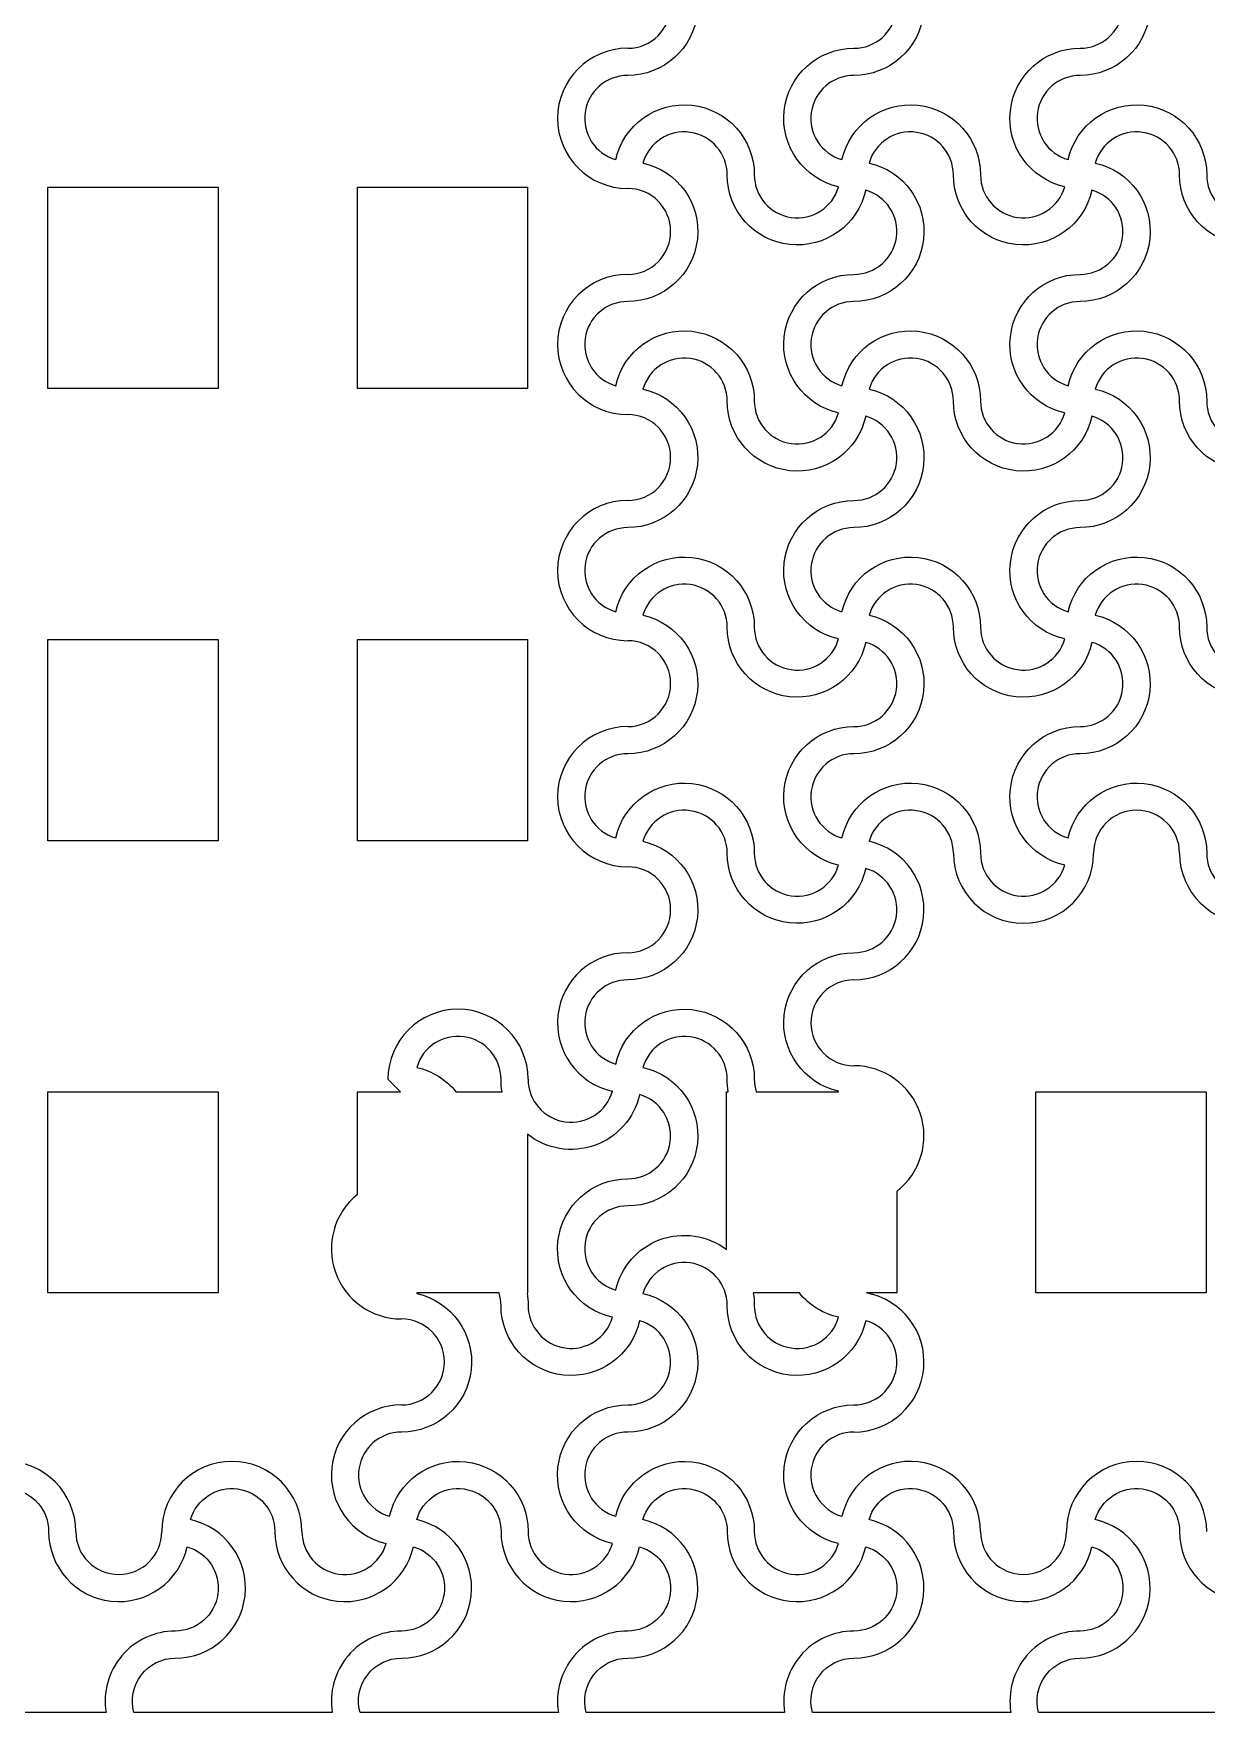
# Model space of a CAD drawing. Header units: millimetres. Extents: x 24 to 345, y 12 to 201.
# Drawn here: x 62.945 to 65.019, y 35.174 to 38.144 of the extents above; entities that cross this region are included whole.
import ezdxf

# ---------------------------------------------------------------- set-up
doc = ezdxf.new("R2010")
doc.units = ezdxf.units.MM
doc.header["$MEASUREMENT"] = 0
doc.layers.add('5th metal (rf+ground)', color=240, linetype='Continuous')

msp = doc.modelspace()

# ---------------------------------------------------------------- linework, layer by layer
at = {"layer": '5th metal (rf+ground)'}
msp.add_line((63.5713, 36.29421), (63.5933, 36.27221), dxfattribs=at)
msp.add_line((63.5713, 36.29421), (63.5933, 36.27221), dxfattribs=at)
msp.add_line((63.5713, 36.29421), (63.5933, 36.27221), dxfattribs=at)
msp.add_line((63.5713, 36.29421), (63.5933, 36.27221), dxfattribs=at)
for points in [[(64.41633, 38.26724, -0.8959788), (64.1713, 38.29421, 0.8687853), (64.02227, 38.31524, -0.8959788), (63.9953, 38.07021, 0.8687853), (63.97427, 37.92118, -0.8959788), (64.2193, 37.89421, 0.8687853), (64.36833, 37.87318, -0.8959788), (64.3953, 38.11821, 0.8687853)], [(64.41633, 38.26724, -0.8959788), (64.1713, 38.29421, 0.8687853), (64.02227, 38.31524, -0.8959788), (63.9953, 38.07021, 0.8687853), (63.97427, 37.92118, -0.8959788), (64.2193, 37.89421, 0.8687853), (64.36833, 37.87318, -0.8959788), (64.3953, 38.11821, 0.8687853)], [(64.41633, 38.26724, -0.8959788), (64.1713, 38.29421, 0.8687853), (64.02227, 38.31524, -0.8959788), (63.9953, 38.07021, 0.8687853), (63.97427, 37.92118, -0.8959788), (64.2193, 37.89421, 0.8687853), (64.36833, 37.87318, -0.8959788), (64.3953, 38.11821, 0.8687853)], [(64.41633, 38.26724, -0.8959788), (64.1713, 38.29421, 0.8687853), (64.02227, 38.31524, -0.8959788), (63.9953, 38.07021, 0.8687853), (63.97427, 37.92118, -0.8959788), (64.2193, 37.89421, 0.8687853), (64.36833, 37.87318, -0.8959788), (64.3953, 38.11821, 0.8687853)], [(64.81633, 38.26724, -0.8959788), (64.5713, 38.29421, 0.8687853), (64.42227, 38.31524, -0.8959788), (64.3953, 38.07021, 0.8687853), (64.37427, 37.92118, -0.8959788), (64.6193, 37.89421, 0.8687853), (64.76833, 37.87318, -0.8959788), (64.7953, 38.11821, 0.8687853)], [(64.81633, 38.26724, -0.8959788), (64.5713, 38.29421, 0.8687853), (64.42227, 38.31524, -0.8959788), (64.3953, 38.07021, 0.8687853), (64.37427, 37.92118, -0.8959788), (64.6193, 37.89421, 0.8687853), (64.76833, 37.87318, -0.8959788), (64.7953, 38.11821, 0.8687853)], [(64.81633, 38.26724, -0.8959788), (64.5713, 38.29421, 0.8687853), (64.42227, 38.31524, -0.8959788), (64.3953, 38.07021, 0.8687853), (64.37427, 37.92118, -0.8959788), (64.6193, 37.89421, 0.8687853), (64.76833, 37.87318, -0.8959788), (64.7953, 38.11821, 0.8687853)], [(64.81633, 38.26724, -0.8959788), (64.5713, 38.29421, 0.8687853), (64.42227, 38.31524, -0.8959788), (64.3953, 38.07021, 0.8687853), (64.37427, 37.92118, -0.8959788), (64.6193, 37.89421, 0.8687853), (64.76833, 37.87318, -0.8959788), (64.7953, 38.11821, 0.8687853)], [(65.21633, 38.26724, -0.8959788), (64.9713, 38.29421, 0.8687853), (64.82227, 38.31524, -0.8959788), (64.7953, 38.07021, 0.8687853), (64.77427, 37.92118, -0.8959788), (65.0193, 37.89421, 0.8687853), (65.16833, 37.87318, -0.8959788), (65.1953, 38.11821, 0.8687853)], [(65.21633, 38.26724, -0.8959788), (64.9713, 38.29421, 0.8687853), (64.82227, 38.31524, -0.8959788), (64.7953, 38.07021, 0.8687853), (64.77427, 37.92118, -0.8959788), (65.0193, 37.89421, 0.8687853), (65.16833, 37.87318, -0.8959788), (65.1953, 38.11821, 0.8687853)], [(65.21633, 38.26724, -0.8959788), (64.9713, 38.29421, 0.8687853), (64.82227, 38.31524, -0.8959788), (64.7953, 38.07021, 0.8687853), (64.77427, 37.92118, -0.8959788), (65.0193, 37.89421, 0.8687853), (65.16833, 37.87318, -0.8959788), (65.1953, 38.11821, 0.8687853)], [(65.21633, 38.26724, -0.8959788), (64.9713, 38.29421, 0.8687853), (64.82227, 38.31524, -0.8959788), (64.7953, 38.07021, 0.8687853), (64.77427, 37.92118, -0.8959788), (65.0193, 37.89421, 0.8687853), (65.16833, 37.87318, -0.8959788), (65.1953, 38.11821, 0.8687853)], [(64.41633, 37.86724, -0.8959788), (64.1713, 37.89421, 0.8687853), (64.02227, 37.91524, -0.8959788), (63.9953, 37.67021, 0.8687853), (63.97427, 37.52118, -0.8959788), (64.2193, 37.49421, 0.8687853), (64.36833, 37.47318, -0.8959788), (64.3953, 37.71821, 0.8687853)], [(64.41633, 37.86724, -0.8959788), (64.1713, 37.89421, 0.8687853), (64.02227, 37.91524, -0.8959788), (63.9953, 37.67021, 0.8687853), (63.97427, 37.52118, -0.8959788), (64.2193, 37.49421, 0.8687853), (64.36833, 37.47318, -0.8959788), (64.3953, 37.71821, 0.8687853)], [(64.41633, 37.86724, -0.8959788), (64.1713, 37.89421, 0.8687853), (64.02227, 37.91524, -0.8959788), (63.9953, 37.67021, 0.8687853), (63.97427, 37.52118, -0.8959788), (64.2193, 37.49421, 0.8687853), (64.36833, 37.47318, -0.8959788), (64.3953, 37.71821, 0.8687853)], [(64.41633, 37.86724, -0.8959788), (64.1713, 37.89421, 0.8687853), (64.02227, 37.91524, -0.8959788), (63.9953, 37.67021, 0.8687853), (63.97427, 37.52118, -0.8959788), (64.2193, 37.49421, 0.8687853), (64.36833, 37.47318, -0.8959788), (64.3953, 37.71821, 0.8687853)], [(64.81633, 37.86724, -0.8959788), (64.5713, 37.89421, 0.8687853), (64.42227, 37.91524, -0.8959788), (64.3953, 37.67021, 0.8687853), (64.37427, 37.52118, -0.8959788), (64.6193, 37.49421, 0.8687853), (64.76833, 37.47318, -0.8959788), (64.7953, 37.71821, 0.8687853)], [(64.81633, 37.86724, -0.8959788), (64.5713, 37.89421, 0.8687853), (64.42227, 37.91524, -0.8959788), (64.3953, 37.67021, 0.8687853), (64.37427, 37.52118, -0.8959788), (64.6193, 37.49421, 0.8687853), (64.76833, 37.47318, -0.8959788), (64.7953, 37.71821, 0.8687853)], [(64.81633, 37.86724, -0.8959788), (64.5713, 37.89421, 0.8687853), (64.42227, 37.91524, -0.8959788), (64.3953, 37.67021, 0.8687853), (64.37427, 37.52118, -0.8959788), (64.6193, 37.49421, 0.8687853), (64.76833, 37.47318, -0.8959788), (64.7953, 37.71821, 0.8687853)], [(64.81633, 37.86724, -0.8959788), (64.5713, 37.89421, 0.8687853), (64.42227, 37.91524, -0.8959788), (64.3953, 37.67021, 0.8687853), (64.37427, 37.52118, -0.8959788), (64.6193, 37.49421, 0.8687853), (64.76833, 37.47318, -0.8959788), (64.7953, 37.71821, 0.8687853)], [(65.21633, 37.86724, -0.8959788), (64.9713, 37.89421, 0.8687853), (64.82227, 37.91524, -0.8959788), (64.7953, 37.67021, 0.8687853), (64.77427, 37.52118, -0.8959788), (65.0193, 37.49421, 0.8687853), (65.16833, 37.47318, -0.8959788), (65.1953, 37.71821, 0.8687853)], [(65.21633, 37.86724, -0.8959788), (64.9713, 37.89421, 0.8687853), (64.82227, 37.91524, -0.8959788), (64.7953, 37.67021, 0.8687853), (64.77427, 37.52118, -0.8959788), (65.0193, 37.49421, 0.8687853), (65.16833, 37.47318, -0.8959788), (65.1953, 37.71821, 0.8687853)], [(65.21633, 37.86724, -0.8959788), (64.9713, 37.89421, 0.8687853), (64.82227, 37.91524, -0.8959788), (64.7953, 37.67021, 0.8687853), (64.77427, 37.52118, -0.8959788), (65.0193, 37.49421, 0.8687853), (65.16833, 37.47318, -0.8959788), (65.1953, 37.71821, 0.8687853)], [(65.21633, 37.86724, -0.8959788), (64.9713, 37.89421, 0.8687853), (64.82227, 37.91524, -0.8959788), (64.7953, 37.67021, 0.8687853), (64.77427, 37.52118, -0.8959788), (65.0193, 37.49421, 0.8687853), (65.16833, 37.47318, -0.8959788), (65.1953, 37.71821, 0.8687853)], [(64.41633, 37.46724, -0.8959788), (64.1713, 37.49421, 0.8687853), (64.02227, 37.51524, -0.8959788), (63.9953, 37.27021, 0.8687853), (63.97427, 37.12118, -0.8959788), (64.2193, 37.09421, 0.8687853), (64.36833, 37.07318, -0.8959788), (64.3953, 37.31821, 0.8687853)], [(64.41633, 37.46724, -0.8959788), (64.1713, 37.49421, 0.8687853), (64.02227, 37.51524, -0.8959788), (63.9953, 37.27021, 0.8687853), (63.97427, 37.12118, -0.8959788), (64.2193, 37.09421, 0.8687853), (64.36833, 37.07318, -0.8959788), (64.3953, 37.31821, 0.8687853)], [(64.41633, 37.46724, -0.8959788), (64.1713, 37.49421, 0.8687853), (64.02227, 37.51524, -0.8959788), (63.9953, 37.27021, 0.8687853), (63.97427, 37.12118, -0.8959788), (64.2193, 37.09421, 0.8687853), (64.36833, 37.07318, -0.8959788), (64.3953, 37.31821, 0.8687853)], [(64.41633, 37.46724, -0.8959788), (64.1713, 37.49421, 0.8687853), (64.02227, 37.51524, -0.8959788), (63.9953, 37.27021, 0.8687853), (63.97427, 37.12118, -0.8959788), (64.2193, 37.09421, 0.8687853), (64.36833, 37.07318, -0.8959788), (64.3953, 37.31821, 0.8687853)], [(64.81633, 37.46724, -0.8959788), (64.5713, 37.49421, 0.8687853), (64.42227, 37.51524, -0.8959788), (64.3953, 37.27021, 0.8687853), (64.37427, 37.12118, -0.8959788), (64.6193, 37.09421, 0.8687853), (64.76833, 37.07318, -0.8959788), (64.7953, 37.31821, 0.8687853)], [(64.81633, 37.46724, -0.8959788), (64.5713, 37.49421, 0.8687853), (64.42227, 37.51524, -0.8959788), (64.3953, 37.27021, 0.8687853), (64.37427, 37.12118, -0.8959788), (64.6193, 37.09421, 0.8687853), (64.76833, 37.07318, -0.8959788), (64.7953, 37.31821, 0.8687853)], [(64.81633, 37.46724, -0.8959788), (64.5713, 37.49421, 0.8687853), (64.42227, 37.51524, -0.8959788), (64.3953, 37.27021, 0.8687853), (64.37427, 37.12118, -0.8959788), (64.6193, 37.09421, 0.8687853), (64.76833, 37.07318, -0.8959788), (64.7953, 37.31821, 0.8687853)], [(64.81633, 37.46724, -0.8959788), (64.5713, 37.49421, 0.8687853), (64.42227, 37.51524, -0.8959788), (64.3953, 37.27021, 0.8687853), (64.37427, 37.12118, -0.8959788), (64.6193, 37.09421, 0.8687853), (64.76833, 37.07318, -0.8959788), (64.7953, 37.31821, 0.8687853)], [(65.21633, 37.46724, -0.8959788), (64.9713, 37.49421, 0.8687853), (64.82227, 37.51524, -0.8959788), (64.7953, 37.27021, 0.8687853), (64.77427, 37.12118, -0.8959788), (65.0193, 37.09421, 0.8687853), (65.16833, 37.07318, -0.8959788), (65.1953, 37.31821, 0.8687853)], [(65.21633, 37.46724, -0.8959788), (64.9713, 37.49421, 0.8687853), (64.82227, 37.51524, -0.8959788), (64.7953, 37.27021, 0.8687853), (64.77427, 37.12118, -0.8959788), (65.0193, 37.09421, 0.8687853), (65.16833, 37.07318, -0.8959788), (65.1953, 37.31821, 0.8687853)], [(65.21633, 37.46724, -0.8959788), (64.9713, 37.49421, 0.8687853), (64.82227, 37.51524, -0.8959788), (64.7953, 37.27021, 0.8687853), (64.77427, 37.12118, -0.8959788), (65.0193, 37.09421, 0.8687853), (65.16833, 37.07318, -0.8959788), (65.1953, 37.31821, 0.8687853)], [(65.21633, 37.46724, -0.8959788), (64.9713, 37.49421, 0.8687853), (64.82227, 37.51524, -0.8959788), (64.7953, 37.27021, 0.8687853), (64.77427, 37.12118, -0.8959788), (65.0193, 37.09421, 0.8687853), (65.16833, 37.07318, -0.8959788), (65.1953, 37.31821, 0.8687853)], [(64.41633, 37.06724, -0.8959788), (64.1713, 37.09421, 0.8687853), (64.02227, 37.11524, -0.8959788), (63.9953, 36.87021, 0.8687853), (63.97427, 36.72118, -0.8959788), (64.2193, 36.69421, 0.8687853), (64.36833, 36.67318, -0.8959788), (64.3953, 36.91821, 0.8687853)], [(64.41633, 37.06724, -0.8959788), (64.1713, 37.09421, 0.8687853), (64.02227, 37.11524, -0.8959788), (63.9953, 36.87021, 0.8687853), (63.97427, 36.72118, -0.8959788), (64.2193, 36.69421, 0.8687853), (64.36833, 36.67318, -0.8959788), (64.3953, 36.91821, 0.8687853)], [(64.41633, 37.06724, -0.8959788), (64.1713, 37.09421, 0.8687853), (64.02227, 37.11524, -0.8959788), (63.9953, 36.87021, 0.8687853), (63.97427, 36.72118, -0.8959788), (64.2193, 36.69421, 0.8687853), (64.36833, 36.67318, -0.8959788), (64.3953, 36.91821, 0.8687853)], [(64.41633, 37.06724, -0.8959788), (64.1713, 37.09421, 0.8687853), (64.02227, 37.11524, -0.8959788), (63.9953, 36.87021, 0.8687853), (63.97427, 36.72118, -0.8959788), (64.2193, 36.69421, 0.8687853), (64.36833, 36.67318, -0.8959788), (64.3953, 36.91821, 0.8687853)], [(64.81633, 37.06724, -0.8959788), (64.5713, 37.09421, 0.8687853), (64.42227, 37.11524, -0.8959788), (64.3953, 36.87021, 0.8687853), (64.37427, 36.72118, -0.8959788), (64.6193, 36.69421, 0.8687853), (64.76833, 36.67318, -0.8959788), (64.7953, 36.91821, 0.8687853)], [(64.81633, 37.06724, -0.8959788), (64.5713, 37.09421, 0.8687853), (64.42227, 37.11524, -0.8959788), (64.3953, 36.87021, 0.8687853), (64.37427, 36.72118, -0.8959788), (64.6193, 36.69421, 0.8687853), (64.76833, 36.67318, -0.8959788), (64.7953, 36.91821, 0.8687853)], [(64.81633, 37.06724, -0.8959788), (64.5713, 37.09421, 0.8687853), (64.42227, 37.11524, -0.8959788), (64.3953, 36.87021, 0.8687853), (64.37427, 36.72118, -0.8959788), (64.6193, 36.69421, 0.8687853), (64.76833, 36.67318, -0.8959788), (64.7953, 36.91821, 0.8687853)], [(64.81633, 37.06724, -0.8959788), (64.5713, 37.09421, 0.8687853), (64.42227, 37.11524, -0.8959788), (64.3953, 36.87021, 0.8687853), (64.37427, 36.72118, -0.8959788), (64.6193, 36.69421, 0.8687853), (64.76833, 36.67318, -0.8959788), (64.7953, 36.91821, 0.8687853)], [(65.21633, 37.06724, -0.8959788), (64.9713, 37.09421, 0.8687853), (64.82227, 37.11524, -0.8959788), (64.7953, 36.87021, 0.8687853), (64.77427, 36.72118, -0.8959788), (65.0193, 36.69421, 0.8687853), (65.16833, 36.67318, -0.8959788), (65.1953, 36.91821, 0.8687853)], [(65.21633, 37.06724, -0.8959788), (64.9713, 37.09421, 0.8687853), (64.82227, 37.11524, -0.8959788), (64.7953, 36.87021, 0.8687853), (64.77427, 36.72118, -0.8959788), (65.0193, 36.69421, 0.8687853), (65.16833, 36.67318, -0.8959788), (65.1953, 36.91821, 0.8687853)], [(65.21633, 37.06724, -0.8959788), (64.9713, 37.09421, 0.8687853), (64.82227, 37.11524, -0.8959788), (64.7953, 36.87021, 0.8687853), (64.77427, 36.72118, -0.8959788), (65.0193, 36.69421, 0.8687853), (65.16833, 36.67318, -0.8959788), (65.1953, 36.91821, 0.8687853)], [(65.21633, 37.06724, -0.8959788), (64.9713, 37.09421, 0.8687853), (64.82227, 37.11524, -0.8959788), (64.7953, 36.87021, 0.8687853), (64.77427, 36.72118, -0.8959788), (65.0193, 36.69421, 0.8687853), (65.16833, 36.67318, -0.8959788), (65.1953, 36.91821, 0.8687853)], [(64.41633, 35.86724, -0.8959788), (64.1713, 35.89421, 0.8687853), (64.02227, 35.91524, -0.8959788), (63.9953, 35.67021, 0.8687853), (63.97427, 35.52118, -0.8959788), (64.2193, 35.49421, 0.8687853), (64.36833, 35.47318, -0.8959788), (64.3953, 35.71821, 0.8687853)], [(64.41633, 35.86724, -0.8959788), (64.1713, 35.89421, 0.8687853), (64.02227, 35.91524, -0.8959788), (63.9953, 35.67021, 0.8687853), (63.97427, 35.52118, -0.8959788), (64.2193, 35.49421, 0.8687853), (64.36833, 35.47318, -0.8959788), (64.3953, 35.71821, 0.8687853)], [(64.41633, 35.86724, -0.8959788), (64.1713, 35.89421, 0.8687853), (64.02227, 35.91524, -0.8959788), (63.9953, 35.67021, 0.8687853), (63.97427, 35.52118, -0.8959788), (64.2193, 35.49421, 0.8687853), (64.36833, 35.47318, -0.8959788), (64.3953, 35.71821, 0.8687853)], [(64.41633, 35.86724, -0.8959788), (64.1713, 35.89421, 0.8687853), (64.02227, 35.91524, -0.8959788), (63.9953, 35.67021, 0.8687853), (63.97427, 35.52118, -0.8959788), (64.2193, 35.49421, 0.8687853), (64.36833, 35.47318, -0.8959788), (64.3953, 35.71821, 0.8687853)], [(63.1953, 35.31821, 0.4624981), (63.07292, 35.17421), (62.72198, 35.17421, -0.4945431), (62.7953, 35.27021, 0.8959788), (62.82227, 35.51524, -0.8687853), (62.9713, 35.49421, 0.8959788), (63.21633, 35.46724, -0.8687853)], [(63.1953, 35.31821, 0.4624981), (63.07292, 35.17421), (62.72198, 35.17421, -0.4945431), (62.7953, 35.27021, 0.8959788), (62.82227, 35.51524, -0.8687853), (62.9713, 35.49421, 0.8959788), (63.21633, 35.46724, -0.8687853)], [(63.1953, 35.31821, 0.4624981), (63.07292, 35.17421), (62.72198, 35.17421, -0.4945431), (62.7953, 35.27021, 0.8959788), (62.82227, 35.51524, -0.8687853), (62.9713, 35.49421, 0.8959788), (63.21633, 35.46724, -0.8687853)], [(63.1953, 35.31821, 0.4624981), (63.07292, 35.17421), (62.72198, 35.17421, -0.4945431), (62.7953, 35.27021, 0.8959788), (62.82227, 35.51524, -0.8687853), (62.9713, 35.49421, 0.8959788), (63.21633, 35.46724, -0.8687853)], [(63.5953, 35.31821, 0.4624981), (63.47292, 35.17421), (63.12198, 35.17421, -0.4945431), (63.1953, 35.27021, 0.8959788), (63.22227, 35.51524, -0.8687853), (63.3713, 35.49421, 0.8959788), (63.61633, 35.46724, -0.8687853)], [(63.5953, 35.31821, 0.4624981), (63.47292, 35.17421), (63.12198, 35.17421, -0.4945431), (63.1953, 35.27021, 0.8959788), (63.22227, 35.51524, -0.8687853), (63.3713, 35.49421, 0.8959788), (63.61633, 35.46724, -0.8687853)], [(63.5953, 35.31821, 0.4624981), (63.47292, 35.17421), (63.12198, 35.17421, -0.4945431), (63.1953, 35.27021, 0.8959788), (63.22227, 35.51524, -0.8687853), (63.3713, 35.49421, 0.8959788), (63.61633, 35.46724, -0.8687853)], [(63.5953, 35.31821, 0.4624981), (63.47292, 35.17421), (63.12198, 35.17421, -0.4945431), (63.1953, 35.27021, 0.8959788), (63.22227, 35.51524, -0.8687853), (63.3713, 35.49421, 0.8959788), (63.61633, 35.46724, -0.8687853)], [(63.9953, 35.31821, 0.4624981), (63.87292, 35.17421), (63.52198, 35.17421, -0.4945431), (63.5953, 35.27021, 0.8959788), (63.62227, 35.51524, -0.8687853), (63.7713, 35.49421, 0.8959788), (64.01633, 35.46724, -0.8687853)], [(63.9953, 35.31821, 0.4624981), (63.87292, 35.17421), (63.52198, 35.17421, -0.4945431), (63.5953, 35.27021, 0.8959788), (63.62227, 35.51524, -0.8687853), (63.7713, 35.49421, 0.8959788), (64.01633, 35.46724, -0.8687853)], [(63.9953, 35.31821, 0.4624981), (63.87292, 35.17421), (63.52198, 35.17421, -0.4945431), (63.5953, 35.27021, 0.8959788), (63.62227, 35.51524, -0.8687853), (63.7713, 35.49421, 0.8959788), (64.01633, 35.46724, -0.8687853)], [(63.9953, 35.31821, 0.4624981), (63.87292, 35.17421), (63.52198, 35.17421, -0.4945431), (63.5953, 35.27021, 0.8959788), (63.62227, 35.51524, -0.8687853), (63.7713, 35.49421, 0.8959788), (64.01633, 35.46724, -0.8687853)], [(64.3953, 35.31821, 0.4624981), (64.27292, 35.17421), (63.92198, 35.17421, -0.4945431), (63.9953, 35.27021, 0.8959788), (64.02227, 35.51524, -0.8687853), (64.1713, 35.49421, 0.8959788), (64.41633, 35.46724, -0.8687853)], [(64.3953, 35.31821, 0.4624981), (64.27292, 35.17421), (63.92198, 35.17421, -0.4945431), (63.9953, 35.27021, 0.8959788), (64.02227, 35.51524, -0.8687853), (64.1713, 35.49421, 0.8959788), (64.41633, 35.46724, -0.8687853)], [(64.3953, 35.31821, 0.4624981), (64.27292, 35.17421), (63.92198, 35.17421, -0.4945431), (63.9953, 35.27021, 0.8959788), (64.02227, 35.51524, -0.8687853), (64.1713, 35.49421, 0.8959788), (64.41633, 35.46724, -0.8687853)], [(64.3953, 35.31821, 0.4624981), (64.27292, 35.17421), (63.92198, 35.17421, -0.4945431), (63.9953, 35.27021, 0.8959788), (64.02227, 35.51524, -0.8687853), (64.1713, 35.49421, 0.8959788), (64.41633, 35.46724, -0.8687853)], [(64.7953, 35.31821, 0.4624981), (64.67292, 35.17421), (64.32198, 35.17421, -0.4945431), (64.3953, 35.27021, 0.8959788), (64.42227, 35.51524, -0.8687853), (64.5713, 35.49421, 0.8959788), (64.81633, 35.46724, -0.8687853)], [(64.7953, 35.31821, 0.4624981), (64.67292, 35.17421), (64.32198, 35.17421, -0.4945431), (64.3953, 35.27021, 0.8959788), (64.42227, 35.51524, -0.8687853), (64.5713, 35.49421, 0.8959788), (64.81633, 35.46724, -0.8687853)], [(64.7953, 35.31821, 0.4624981), (64.67292, 35.17421), (64.32198, 35.17421, -0.4945431), (64.3953, 35.27021, 0.8959788), (64.42227, 35.51524, -0.8687853), (64.5713, 35.49421, 0.8959788), (64.81633, 35.46724, -0.8687853)], [(64.7953, 35.31821, 0.4624981), (64.67292, 35.17421), (64.32198, 35.17421, -0.4945431), (64.3953, 35.27021, 0.8959788), (64.42227, 35.51524, -0.8687853), (64.5713, 35.49421, 0.8959788), (64.81633, 35.46724, -0.8687853)], [(65.1953, 35.31821, 0.4624981), (65.07292, 35.17421), (64.72198, 35.17421, -0.4945431), (64.7953, 35.27021, 0.8959788), (64.82227, 35.51524, -0.8687853), (64.9713, 35.49421, 0.8959788), (65.21633, 35.46724, -0.8687853)], [(65.1953, 35.31821, 0.4624981), (65.07292, 35.17421), (64.72198, 35.17421, -0.4945431), (64.7953, 35.27021, 0.8959788), (64.82227, 35.51524, -0.8687853), (64.9713, 35.49421, 0.8959788), (65.21633, 35.46724, -0.8687853)], [(65.1953, 35.31821, 0.4624981), (65.07292, 35.17421), (64.72198, 35.17421, -0.4945431), (64.7953, 35.27021, 0.8959788), (64.82227, 35.51524, -0.8687853), (64.9713, 35.49421, 0.8959788), (65.21633, 35.46724, -0.8687853)], [(65.1953, 35.31821, 0.4624981), (65.07292, 35.17421), (64.72198, 35.17421, -0.4945431), (64.7953, 35.27021, 0.8959788), (64.82227, 35.51524, -0.8687853), (64.9713, 35.49421, 0.8959788), (65.21633, 35.46724, -0.8687853)]]:
    msp.add_lwpolyline(points, format="xyb", close=True, dxfattribs=at)
for points in [[(62.97005, 37.87221), (63.27105, 37.87221), (63.27105, 37.51621), (62.97005, 37.51621)], [(62.97005, 37.87221), (63.27105, 37.87221), (63.27105, 37.51621), (62.97005, 37.51621)], [(62.97005, 37.87221), (63.27105, 37.87221), (63.27105, 37.51621), (62.97005, 37.51621)], [(62.97005, 37.87221), (63.27105, 37.87221), (63.27105, 37.51621), (62.97005, 37.51621)], [(63.5173, 37.87221), (63.8183, 37.87221), (63.8183, 37.51621), (63.5173, 37.51621)], [(63.5173, 37.87221), (63.8183, 37.87221), (63.8183, 37.51621), (63.5173, 37.51621)], [(63.5173, 37.87221), (63.8183, 37.87221), (63.8183, 37.51621), (63.5173, 37.51621)], [(63.5173, 37.87221), (63.8183, 37.87221), (63.8183, 37.51621), (63.5173, 37.51621)], [(62.97005, 37.07221), (63.27105, 37.07221), (63.27105, 36.71621), (62.97005, 36.71621)], [(62.97005, 37.07221), (63.27105, 37.07221), (63.27105, 36.71621), (62.97005, 36.71621)], [(62.97005, 37.07221), (63.27105, 37.07221), (63.27105, 36.71621), (62.97005, 36.71621)], [(62.97005, 37.07221), (63.27105, 37.07221), (63.27105, 36.71621), (62.97005, 36.71621)], [(63.5173, 37.07221), (63.8183, 37.07221), (63.8183, 36.71621), (63.5173, 36.71621)], [(63.5173, 37.07221), (63.8183, 37.07221), (63.8183, 36.71621), (63.5173, 36.71621)], [(63.5173, 37.07221), (63.8183, 37.07221), (63.8183, 36.71621), (63.5173, 36.71621)], [(63.5173, 37.07221), (63.8183, 37.07221), (63.8183, 36.71621), (63.5173, 36.71621)], [(62.97005, 36.27221), (63.27105, 36.27221), (63.27105, 35.91621), (62.97005, 35.91621)], [(62.97005, 36.27221), (63.27105, 36.27221), (63.27105, 35.91621), (62.97005, 35.91621)], [(62.97005, 36.27221), (63.27105, 36.27221), (63.27105, 35.91621), (62.97005, 35.91621)], [(62.97005, 36.27221), (63.27105, 36.27221), (63.27105, 35.91621), (62.97005, 35.91621)], [(64.7173, 36.27221), (65.0183, 36.27221), (65.0183, 35.91621), (64.7173, 35.91621)], [(64.7173, 36.27221), (65.0183, 36.27221), (65.0183, 35.91621), (64.7173, 35.91621)], [(64.7173, 36.27221), (65.0183, 36.27221), (65.0183, 35.91621), (64.7173, 35.91621)], [(64.7173, 36.27221), (65.0183, 36.27221), (65.0183, 35.91621), (64.7173, 35.91621)]]:
    msp.add_lwpolyline(points, close=True, dxfattribs=at)
for points in [[(64.36804, 36.27221, 0.0033204), (64.36833, 36.27318, -0.8959788), (64.3953, 36.51821, 0.8687853), (64.41633, 36.66724, -0.8959788), (64.1713, 36.69421, 0.8687853), (64.02227, 36.71524, -0.8959788), (63.9953, 36.47021, 0.8687853), (63.97427, 36.32118, -0.8959788), (64.2193, 36.29421, 0.0735514), (64.22255, 36.27221, 0.0735514)], [(64.36804, 36.27221, 0.0033204), (64.36833, 36.27318, -0.8959788), (64.3953, 36.51821, 0.8687853), (64.41633, 36.66724, -0.8959788), (64.1713, 36.69421, 0.8687853), (64.02227, 36.71524, -0.8959788), (63.9953, 36.47021, 0.8687853), (63.97427, 36.32118, -0.8959788), (64.2193, 36.29421, 0.0735514), (64.22255, 36.27221, 0.0735514)], [(64.36804, 36.27221, 0.0033204), (64.36833, 36.27318, -0.8959788), (64.3953, 36.51821, 0.8687853), (64.41633, 36.66724, -0.8959788), (64.1713, 36.69421, 0.8687853), (64.02227, 36.71524, -0.8959788), (63.9953, 36.47021, 0.8687853), (63.97427, 36.32118, -0.8959788), (64.2193, 36.29421, 0.0735514), (64.22255, 36.27221, 0.0735514)], [(64.36804, 36.27221, 0.0033204), (64.36833, 36.27318, -0.8959788), (64.3953, 36.51821, 0.8687853), (64.41633, 36.66724, -0.8959788), (64.1713, 36.69421, 0.8687853), (64.02227, 36.71524, -0.8959788), (63.9953, 36.47021, 0.8687853), (63.97427, 36.32118, -0.8959788), (64.2193, 36.29421, 0.0735514), (64.22255, 36.27221, 0.0735514)], [(63.77327, 36.27221, -0.0446205), (63.7713, 36.29421, 0.8687853), (63.62227, 36.31524, -0.1694062), (63.69169, 36.27221)], [(63.77327, 36.27221, -0.0446205), (63.7713, 36.29421, 0.8687853), (63.62227, 36.31524, -0.1694062), (63.69169, 36.27221)], [(63.77327, 36.27221, -0.0446205), (63.7713, 36.29421, 0.8687853), (63.62227, 36.31524, -0.1694062), (63.69169, 36.27221)], [(63.77327, 36.27221, -0.0446205), (63.7713, 36.29421, 0.8687853), (63.62227, 36.31524, -0.1694062), (63.69169, 36.27221)], [(64.17327, 36.27221, -0.0446205), (64.1713, 36.29421, 0.8687853), (64.02227, 36.31524, -0.8959788), (63.9953, 36.07021, 0.8687853), (63.97427, 35.92118, -0.5458606), (64.17005, 35.99314, -0.5458606)], [(64.17327, 36.27221, -0.0446205), (64.1713, 36.29421, 0.8687853), (64.02227, 36.31524, -0.8959788), (63.9953, 36.07021, 0.8687853), (63.97427, 35.92118, -0.5458606), (64.17005, 35.99314, -0.5458606)], [(64.17327, 36.27221, -0.0446205), (64.1713, 36.29421, 0.8687853), (64.02227, 36.31524, -0.8959788), (63.9953, 36.07021, 0.8687853), (63.97427, 35.92118, -0.5458606), (64.17005, 35.99314, -0.5458606)], [(64.17327, 36.27221, -0.0446205), (64.1713, 36.29421, 0.8687853), (64.02227, 36.31524, -0.8959788), (63.9953, 36.07021, 0.8687853), (63.97427, 35.92118, -0.5458606), (64.17005, 35.99314, -0.5458606)], [(63.81733, 35.91621, -0.0446205), (63.8193, 35.89421, 0.8687853), (63.96833, 35.87318, -0.8959788), (63.9953, 36.11821, 0.8687853), (64.01633, 36.26724, -0.5533141), (63.8183, 36.19701)], [(63.81733, 35.91621, -0.0446205), (63.8193, 35.89421, 0.8687853), (63.96833, 35.87318, -0.8959788), (63.9953, 36.11821, 0.8687853), (64.01633, 36.26724, -0.5533141), (63.8183, 36.19701)], [(63.81733, 35.91621, -0.0446205), (63.8193, 35.89421, 0.8687853), (63.96833, 35.87318, -0.8959788), (63.9953, 36.11821, 0.8687853), (64.01633, 36.26724, -0.5533141), (63.8183, 36.19701)], [(63.81733, 35.91621, -0.0446205), (63.8193, 35.89421, 0.8687853), (63.96833, 35.87318, -0.8959788), (63.9953, 36.11821, 0.8687853), (64.01633, 36.26724, -0.5533141), (63.8183, 36.19701)], [(63.62255, 35.91621, 0.0033204), (63.62227, 35.91524, -0.8959788), (63.5953, 35.67021, 0.8687853), (63.57427, 35.52118, -0.8959788), (63.8193, 35.49421, 0.8687853), (63.96833, 35.47318, -0.8959788), (63.9953, 35.71821, 0.8687853), (64.01633, 35.86724, -0.8959788), (63.7713, 35.89421, 0.0735514), (63.76804, 35.91621)], [(63.62255, 35.91621, 0.0033204), (63.62227, 35.91524, -0.8959788), (63.5953, 35.67021, 0.8687853), (63.57427, 35.52118, -0.8959788), (63.8193, 35.49421, 0.8687853), (63.96833, 35.47318, -0.8959788), (63.9953, 35.71821, 0.8687853), (64.01633, 35.86724, -0.8959788), (63.7713, 35.89421, 0.0735514), (63.76804, 35.91621)], [(63.62255, 35.91621, 0.0033204), (63.62227, 35.91524, -0.8959788), (63.5953, 35.67021, 0.8687853), (63.57427, 35.52118, -0.8959788), (63.8193, 35.49421, 0.8687853), (63.96833, 35.47318, -0.8959788), (63.9953, 35.71821, 0.8687853), (64.01633, 35.86724, -0.8959788), (63.7713, 35.89421, 0.0735514), (63.76804, 35.91621)], [(63.62255, 35.91621, 0.0033204), (63.62227, 35.91524, -0.8959788), (63.5953, 35.67021, 0.8687853), (63.57427, 35.52118, -0.8959788), (63.8193, 35.49421, 0.8687853), (63.96833, 35.47318, -0.8959788), (63.9953, 35.71821, 0.8687853), (64.01633, 35.86724, -0.8959788), (63.7713, 35.89421, 0.0735514), (63.76804, 35.91621)], [(64.21733, 35.91621, -0.0446205), (64.2193, 35.89421, 0.8687853), (64.36833, 35.87318, -0.1694062), (64.2989, 35.91621, -0.1694062)], [(64.21733, 35.91621, -0.0446205), (64.2193, 35.89421, 0.8687853), (64.36833, 35.87318, -0.1694062), (64.2989, 35.91621, -0.1694062)], [(64.21733, 35.91621, -0.0446205), (64.2193, 35.89421, 0.8687853), (64.36833, 35.87318, -0.1694062), (64.2989, 35.91621, -0.1694062)], [(64.21733, 35.91621, -0.0446205), (64.2193, 35.89421, 0.8687853), (64.36833, 35.87318, -0.1694062), (64.2989, 35.91621, -0.1694062)]]:
    msp.add_lwpolyline(points, format="xyb", dxfattribs=at)
for points in [[(63.5173, 36.0906), (63.5173, 36.27221), (63.5933, 36.27221)], [(63.5173, 36.0906), (63.5173, 36.27221), (63.5933, 36.27221)], [(63.5173, 36.0906), (63.5173, 36.27221), (63.5933, 36.27221)], [(63.5173, 36.0906), (63.5173, 36.27221), (63.5933, 36.27221)], [(63.69169, 36.27221), (63.77327, 36.27221)], [(63.69169, 36.27221), (63.77327, 36.27221)], [(63.69169, 36.27221), (63.77327, 36.27221)], [(63.69169, 36.27221), (63.77327, 36.27221)], [(64.17005, 35.99314), (64.17005, 36.27221), (64.17327, 36.27221)], [(64.17005, 35.99314), (64.17005, 36.27221), (64.17327, 36.27221)], [(64.17005, 35.99314), (64.17005, 36.27221), (64.17327, 36.27221)], [(64.17005, 35.99314), (64.17005, 36.27221), (64.17327, 36.27221)], [(64.22255, 36.27221), (64.36804, 36.27221)], [(64.22255, 36.27221), (64.36804, 36.27221)], [(64.22255, 36.27221), (64.36804, 36.27221)], [(64.22255, 36.27221), (64.36804, 36.27221)], [(63.8183, 36.19701), (63.8183, 35.91621), (63.81733, 35.91621)], [(63.8183, 36.19701), (63.8183, 35.91621), (63.81733, 35.91621)], [(63.8183, 36.19701), (63.8183, 35.91621), (63.81733, 35.91621)], [(63.8183, 36.19701), (63.8183, 35.91621), (63.81733, 35.91621)], [(64.47105, 36.09604), (64.47105, 35.91621), (64.41748, 35.91621)], [(64.47105, 36.09604), (64.47105, 35.91621), (64.41748, 35.91621)], [(64.47105, 36.09604), (64.47105, 35.91621), (64.41748, 35.91621)], [(64.47105, 36.09604), (64.47105, 35.91621), (64.41748, 35.91621)], [(63.76804, 35.91621), (63.62255, 35.91621)], [(63.76804, 35.91621), (63.62255, 35.91621)], [(63.76804, 35.91621), (63.62255, 35.91621)], [(63.76804, 35.91621), (63.62255, 35.91621)], [(64.2989, 35.91621), (64.21733, 35.91621)], [(64.2989, 35.91621), (64.21733, 35.91621)], [(64.2989, 35.91621), (64.21733, 35.91621)], [(64.2989, 35.91621), (64.21733, 35.91621)]]:
    msp.add_lwpolyline(points, dxfattribs=at)
for centre, radius, start, end in [((63.9953, 38.19421), 0.076, 270, 90), ((63.9953, 38.19421), 0.076, 270, 90), ((63.9953, 38.19421), 0.076, 270, 90), ((63.9953, 38.19421), 0.076, 270, 90), ((63.9953, 37.99421), 0.124, 90, 270), ((63.9953, 37.99421), 0.124, 90, 270), ((63.9953, 37.99421), 0.124, 90, 270), ((63.9953, 37.99421), 0.124, 90, 270), ((63.9953, 37.79421), 0.076, 270, 90), ((63.9953, 37.79421), 0.076, 270, 90), ((63.9953, 37.79421), 0.076, 270, 90), ((63.9953, 37.79421), 0.076, 270, 90), ((63.9953, 37.59421), 0.124, 90, 270), ((63.9953, 37.59421), 0.124, 90, 270), ((63.9953, 37.59421), 0.124, 90, 270), ((63.9953, 37.59421), 0.124, 90, 270), ((63.9953, 37.39421), 0.076, 270, 90), ((63.9953, 37.39421), 0.076, 270, 90), ((63.9953, 37.39421), 0.076, 270, 90), ((63.9953, 37.39421), 0.076, 270, 90), ((63.9953, 37.19421), 0.124, 90, 270), ((63.9953, 37.19421), 0.124, 90, 270), ((63.9953, 37.19421), 0.124, 90, 270), ((63.9953, 37.19421), 0.124, 90, 270), ((63.9953, 36.99421), 0.076, 270, 90), ((63.9953, 36.99421), 0.076, 270, 90), ((63.9953, 36.99421), 0.076, 270, 90), ((63.9953, 36.99421), 0.076, 270, 90), ((63.9953, 36.79421), 0.124, 90, 270), ((63.9953, 36.79421), 0.124, 90, 270), ((63.9953, 36.79421), 0.124, 90, 270), ((63.9953, 36.79421), 0.124, 90, 270), ((64.4953, 36.69421), 0.076, 360, 163.93453), ((64.4953, 36.69421), 0.076, 360, 163.93453), ((64.4953, 36.69421), 0.076, 360, 163.93453), ((64.4953, 36.69421), 0.076, 360, 163.93453), ((64.8953, 36.69421), 0.076, 0, 180), ((64.8953, 36.69421), 0.076, 0, 180), ((64.8953, 36.69421), 0.076, 0, 180), ((64.8953, 36.69421), 0.076, 0, 180), ((64.3953, 36.59421), 0.124, 270, 77.43866), ((64.3953, 36.59421), 0.124, 270, 77.43866), ((64.3953, 36.59421), 0.124, 270, 77.43866), ((64.3953, 36.59421), 0.124, 270, 77.43866), ((64.6953, 36.69421), 0.124, 180, 0), ((64.6953, 36.69421), 0.124, 180, 0), ((64.6953, 36.69421), 0.124, 180, 0), ((64.6953, 36.69421), 0.124, 180, 0), ((65.0953, 36.69421), 0.124, 180, 0), ((65.0953, 36.69421), 0.124, 180, 0), ((65.0953, 36.69421), 0.124, 180, 0), ((65.0953, 36.69421), 0.124, 180, 0), ((63.9953, 36.59421), 0.076, 270, 90), ((63.9953, 36.59421), 0.076, 270, 90), ((63.9953, 36.59421), 0.076, 270, 90), ((63.9953, 36.59421), 0.076, 270, 90), ((63.9953, 36.39421), 0.124, 90, 257.43866), ((63.9953, 36.39421), 0.124, 90, 257.43866), ((63.9953, 36.39421), 0.124, 90, 257.43866), ((63.9953, 36.39421), 0.124, 90, 257.43866), ((64.3953, 36.39421), 0.076, 90, 270), ((64.3953, 36.39421), 0.076, 90, 270), ((64.3953, 36.39421), 0.076, 90, 270), ((64.3953, 36.39421), 0.076, 90, 270), ((63.6953, 36.29421), 0.124, 0, 180), ((63.6953, 36.29421), 0.124, 0, 180), ((63.6953, 36.29421), 0.124, 0, 180), ((63.6953, 36.29421), 0.124, 0, 180), ((63.8953, 36.29421), 0.076, 180, 343.93453), ((63.8953, 36.29421), 0.076, 180, 343.93453), ((63.8953, 36.29421), 0.076, 180, 343.93453), ((63.8953, 36.29421), 0.076, 180, 343.93453), ((64.3953, 36.19421), 0.124, 307.65625, 90), ((64.3953, 36.19421), 0.124, 307.65625, 90), ((64.3953, 36.19421), 0.124, 307.65625, 90), ((64.3953, 36.19421), 0.124, 307.65625, 90), ((63.5953, 35.99421), 0.124, 128.97876, 270), ((63.5953, 35.99421), 0.124, 128.97876, 270), ((63.5953, 35.99421), 0.124, 128.97876, 270), ((63.5953, 35.99421), 0.124, 128.97876, 270), ((64.3953, 35.79421), 0.124, 270, 79.69549), ((64.3953, 35.79421), 0.124, 270, 79.69549), ((64.3953, 35.79421), 0.124, 270, 79.69549), ((64.3953, 35.79421), 0.124, 270, 79.69549), ((63.5953, 35.79421), 0.076, 270, 90), ((63.5953, 35.79421), 0.076, 270, 90), ((63.5953, 35.79421), 0.076, 270, 90), ((63.5953, 35.79421), 0.076, 270, 90), ((63.5953, 35.59421), 0.124, 90, 257.43866), ((63.5953, 35.59421), 0.124, 90, 257.43866), ((63.5953, 35.59421), 0.124, 90, 257.43866), ((63.5953, 35.59421), 0.124, 90, 257.43866), ((64.3953, 35.59421), 0.076, 90, 253.93453), ((64.3953, 35.59421), 0.076, 90, 253.93453), ((64.3953, 35.59421), 0.076, 90, 253.93453), ((64.3953, 35.59421), 0.076, 90, 253.93453), ((62.8953, 35.49421), 0.124, 0, 180), ((62.8953, 35.49421), 0.124, 0, 180), ((62.8953, 35.49421), 0.124, 0, 180), ((62.8953, 35.49421), 0.124, 0, 180), ((63.2953, 35.49421), 0.124, 0, 180), ((63.2953, 35.49421), 0.124, 0, 180), ((63.2953, 35.49421), 0.124, 0, 180), ((63.2953, 35.49421), 0.124, 0, 180), ((64.4953, 35.49421), 0.124, 0, 167.43866), ((64.4953, 35.49421), 0.124, 0, 167.43866), ((64.4953, 35.49421), 0.124, 0, 167.43866), ((64.4953, 35.49421), 0.124, 0, 167.43866), ((64.8953, 35.49421), 0.124, 0, 180), ((64.8953, 35.49421), 0.124, 0, 180), ((64.8953, 35.49421), 0.124, 0, 180), ((64.8953, 35.49421), 0.124, 0, 180), ((63.0953, 35.49421), 0.076, 180, 0), ((63.0953, 35.49421), 0.076, 180, 0), ((63.0953, 35.49421), 0.076, 180, 0), ((63.0953, 35.49421), 0.076, 180, 0), ((63.4953, 35.49421), 0.076, 180, 343.93453), ((63.4953, 35.49421), 0.076, 180, 343.93453), ((63.4953, 35.49421), 0.076, 180, 343.93453), ((63.4953, 35.49421), 0.076, 180, 343.93453), ((64.6953, 35.49421), 0.076, 180, 0), ((64.6953, 35.49421), 0.076, 180, 0), ((64.6953, 35.49421), 0.076, 180, 0), ((64.6953, 35.49421), 0.076, 180, 0)]:
    msp.add_arc(centre, radius, start, end, dxfattribs=at)

doc.saveas('drawing.dxf')
